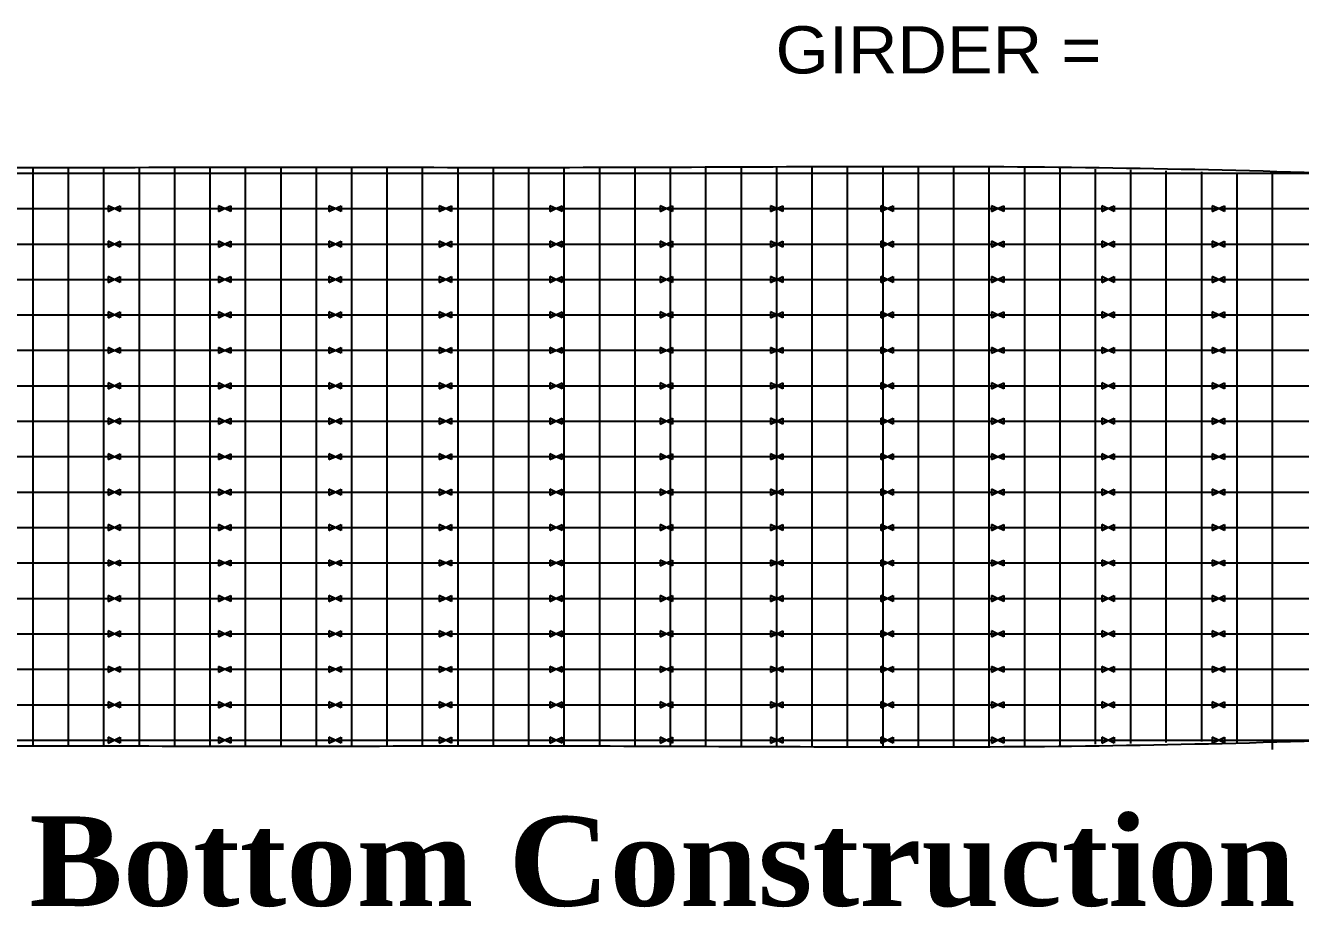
# Model space of a CAD drawing. Header units: millimetres. Extents: x -312175 to -205095, y 187857 to 277449.
# Drawn here: x -262059 to -240456, y 187857 to 202790 of the extents above; entities that cross this region are included whole.
import ezdxf

# ---------------------------------------------------------------- set-up
doc = ezdxf.new("R2010")
doc.units = ezdxf.units.MM
doc.header["$MEASUREMENT"] = 0
doc.layers.add('B.line', color=1, linetype='Continuous', lineweight=25)
doc.layers.add('WL-0 HB', color=1, linetype='Continuous')
doc.styles.add('MtXpl_Times_New_Roma_1', font='timesbd.ttf')
doc.styles.get("Standard").update_dxf_attribs({"font": 'arial.ttf', "height": 50})

msp = doc.modelspace()

# ---------------------------------------------------------------- linework, layer by layer
for p, q in [((-270714, 200291), (-239793, 200291)), ((-261935, 200387), (-261935, 190594)), ((-261335, 200388), (-261335, 190593)), ((-260735, 200390), (-260735, 190591)), ((-260135, 200391), (-260135, 190590)), ((-259535, 200391), (-259535, 190590)), ((-258935, 200391), (-258935, 190590)), ((-258335, 200391), (-258335, 190590)), ((-257735, 200391), (-257735, 190590)), ((-257135, 200390), (-257135, 190591)), ((-256535, 200390), (-256535, 190591)), ((-255935, 200389), (-255935, 190592)), ((-255335, 200389), (-255335, 190592)), ((-254735, 200389), (-254735, 190592)), ((-254135, 200389), (-254135, 190592)), ((-253535, 200389), (-253535, 190592)), ((-252935, 200391), (-252935, 190590)), ((-252335, 200392), (-252335, 190589)), ((-251735, 200395), (-251735, 190586)), ((-251135, 200397), (-251135, 190584)), ((-250535, 200400), (-250535, 190581)), ((-249935, 200402), (-249935, 190579)), ((-249335, 200404), (-249335, 190577)), ((-248735, 200405), (-248735, 190576)), ((-248135, 200405), (-248135, 190576)), ((-247535, 200404), (-247535, 190577)), ((-246935, 200401), (-246935, 190580)), ((-246335, 200397), (-246335, 190584)), ((-245735, 200391), (-245735, 190590)), ((-245135, 200383), (-245135, 190598)), ((-244535, 200373), (-244535, 190608)), ((-243935, 200360), (-243935, 190621)), ((-243335, 200347), (-243335, 190634)), ((-242735, 200331), (-242735, 190650)), ((-242135, 200314), (-242135, 190667)), ((-241535, 200296), (-241535, 190642)), ((-240935, 200277), (-240935, 190532)), ((-273718, 199691), (-231678, 199691)), ((-275090, 199091), (-229086, 199091)), ((-276151, 198491), (-226998, 198491)), ((-277112, 197891), (-225434, 197891)), ((-278062, 197291), (-224140, 197291)), ((-278062, 197291), (-224140, 197291)), ((-279053, 196691), (-222820, 196691)), ((-280081, 196091), (-221104, 196091)), ((-281128, 195491), (-218577, 195491)), ((-280081, 194891), (-221104, 194891)), ((-279053, 194291), (-222820, 194291)), ((-278062, 193691), (-224140, 193691)), ((-278062, 193691), (-224140, 193691)), ((-277112, 193091), (-225434, 193091)), ((-276151, 192491), (-226998, 192491)), ((-275090, 191891), (-229086, 191891)), ((-275090, 191891), (-229086, 191891)), ((-273718, 191291), (-231678, 191291)), ((-270714, 190691), (-239793, 190691))]:
    msp.add_line(p, q)
at = {"layer": 'B.line'}
for p, q in [((-260556, 199690), (-260660, 199740)), ((-260660, 199740), (-260660, 199690)), ((-260660, 199690), (-260660, 199640)), ((-260660, 199640), (-260556, 199690)), ((-260555, 199690), (-260452, 199740)), ((-260452, 199640), (-260555, 199690)), ((-260452, 199740), (-260452, 199690)), ((-260452, 199690), (-260452, 199640)), ((-258685, 199690), (-258789, 199740)), ((-258789, 199740), (-258789, 199690)), ((-258789, 199690), (-258789, 199640)), ((-258789, 199640), (-258685, 199690)), ((-258685, 199690), (-258581, 199740)), ((-258581, 199640), (-258685, 199690)), ((-258581, 199740), (-258581, 199690)), ((-258581, 199690), (-258581, 199640)), ((-256814, 199690), (-256918, 199740)), ((-256918, 199740), (-256918, 199690)), ((-256918, 199690), (-256918, 199640)), ((-256918, 199640), (-256814, 199690)), ((-256814, 199690), (-256710, 199740)), ((-256710, 199640), (-256814, 199690)), ((-256710, 199740), (-256710, 199690)), ((-256710, 199690), (-256710, 199640)), ((-254943, 199690), (-255047, 199740)), ((-255047, 199740), (-255047, 199690)), ((-255047, 199690), (-255047, 199640)), ((-255047, 199640), (-254943, 199690)), ((-254943, 199690), (-254839, 199740)), ((-254839, 199640), (-254943, 199690)), ((-254839, 199740), (-254839, 199690)), ((-254839, 199690), (-254839, 199640)), ((-253072, 199690), (-253176, 199740)), ((-253176, 199740), (-253176, 199690)), ((-253176, 199690), (-253176, 199640)), ((-253176, 199640), (-253072, 199690)), ((-253072, 199690), (-252968, 199740)), ((-252968, 199640), (-253072, 199690)), ((-252968, 199740), (-252968, 199690)), ((-252968, 199690), (-252968, 199640)), ((-251201, 199690), (-251305, 199740)), ((-251305, 199740), (-251305, 199690)), ((-251305, 199690), (-251305, 199640)), ((-251305, 199640), (-251201, 199690)), ((-251201, 199690), (-251097, 199740)), ((-251097, 199640), (-251201, 199690)), ((-251097, 199740), (-251097, 199690)), ((-251097, 199690), (-251097, 199640)), ((-249331, 199690), (-249434, 199740)), ((-249434, 199740), (-249434, 199690)), ((-249434, 199690), (-249434, 199640)), ((-249434, 199640), (-249331, 199690)), ((-249330, 199690), (-249226, 199740)), ((-249226, 199640), (-249330, 199690)), ((-249226, 199740), (-249226, 199690)), ((-249226, 199690), (-249226, 199640)), ((-247460, 199690), (-247564, 199740)), ((-247564, 199740), (-247564, 199690)), ((-247564, 199690), (-247564, 199640)), ((-247564, 199640), (-247460, 199690)), ((-247459, 199690), (-247355, 199740)), ((-247355, 199640), (-247459, 199690)), ((-247355, 199740), (-247355, 199690)), ((-247355, 199690), (-247355, 199640)), ((-245589, 199690), (-245693, 199740)), ((-245693, 199740), (-245693, 199690)), ((-245693, 199690), (-245693, 199640)), ((-245693, 199640), (-245589, 199690)), ((-245588, 199690), (-245484, 199740)), ((-245484, 199640), (-245588, 199690)), ((-245484, 199740), (-245484, 199690)), ((-245484, 199690), (-245484, 199640)), ((-243718, 199690), (-243822, 199740)), ((-243822, 199740), (-243822, 199690)), ((-243822, 199690), (-243822, 199640)), ((-243822, 199640), (-243718, 199690)), ((-243717, 199690), (-243613, 199740)), ((-243613, 199640), (-243717, 199690)), ((-243613, 199740), (-243613, 199690)), ((-243613, 199690), (-243613, 199640)), ((-241847, 199690), (-241951, 199740)), ((-241951, 199740), (-241951, 199690)), ((-241951, 199690), (-241951, 199640)), ((-241951, 199640), (-241847, 199690)), ((-241846, 199690), (-241742, 199740)), ((-241742, 199640), (-241846, 199690)), ((-241742, 199740), (-241742, 199690)), ((-241742, 199690), (-241742, 199640)), ((-260556, 199090), (-260660, 199140)), ((-260660, 199140), (-260660, 199090)), ((-260660, 199090), (-260660, 199040)), ((-260660, 199040), (-260556, 199090)), ((-260555, 199090), (-260452, 199140)), ((-260452, 199040), (-260555, 199090)), ((-260452, 199140), (-260452, 199090)), ((-260452, 199090), (-260452, 199040)), ((-258685, 199090), (-258789, 199140)), ((-258789, 199140), (-258789, 199090)), ((-258789, 199090), (-258789, 199040)), ((-258789, 199040), (-258685, 199090)), ((-258685, 199090), (-258581, 199140)), ((-258581, 199040), (-258685, 199090)), ((-258581, 199140), (-258581, 199090)), ((-258581, 199090), (-258581, 199040)), ((-256814, 199090), (-256918, 199140)), ((-256918, 199140), (-256918, 199090)), ((-256918, 199090), (-256918, 199040)), ((-256918, 199040), (-256814, 199090)), ((-256814, 199090), (-256710, 199140)), ((-256710, 199040), (-256814, 199090)), ((-256710, 199140), (-256710, 199090)), ((-256710, 199090), (-256710, 199040)), ((-254943, 199090), (-255047, 199140)), ((-255047, 199140), (-255047, 199090)), ((-255047, 199090), (-255047, 199040)), ((-255047, 199040), (-254943, 199090)), ((-254943, 199090), (-254839, 199140)), ((-254839, 199040), (-254943, 199090)), ((-254839, 199140), (-254839, 199090)), ((-254839, 199090), (-254839, 199040)), ((-253072, 199090), (-253176, 199140)), ((-253176, 199140), (-253176, 199090)), ((-253176, 199090), (-253176, 199040)), ((-253176, 199040), (-253072, 199090)), ((-253072, 199090), (-252968, 199140)), ((-252968, 199040), (-253072, 199090)), ((-252968, 199140), (-252968, 199090)), ((-252968, 199090), (-252968, 199040)), ((-251201, 199090), (-251305, 199140)), ((-251305, 199140), (-251305, 199090)), ((-251305, 199090), (-251305, 199040)), ((-251305, 199040), (-251201, 199090)), ((-251201, 199090), (-251097, 199140)), ((-251097, 199040), (-251201, 199090)), ((-251097, 199140), (-251097, 199090)), ((-251097, 199090), (-251097, 199040)), ((-249331, 199090), (-249434, 199140)), ((-249434, 199140), (-249434, 199090)), ((-249434, 199090), (-249434, 199040)), ((-249434, 199040), (-249331, 199090)), ((-249330, 199090), (-249226, 199140)), ((-249226, 199040), (-249330, 199090)), ((-249226, 199140), (-249226, 199090)), ((-249226, 199090), (-249226, 199040)), ((-247460, 199090), (-247564, 199140)), ((-247564, 199140), (-247564, 199090)), ((-247564, 199090), (-247564, 199040)), ((-247564, 199040), (-247460, 199090)), ((-247459, 199090), (-247355, 199140)), ((-247355, 199040), (-247459, 199090)), ((-247355, 199140), (-247355, 199090)), ((-247355, 199090), (-247355, 199040)), ((-245589, 199090), (-245693, 199140)), ((-245693, 199140), (-245693, 199090)), ((-245693, 199090), (-245693, 199040)), ((-245693, 199040), (-245589, 199090)), ((-245588, 199090), (-245484, 199140)), ((-245484, 199040), (-245588, 199090)), ((-245484, 199140), (-245484, 199090)), ((-245484, 199090), (-245484, 199040)), ((-243718, 199090), (-243822, 199140)), ((-243822, 199140), (-243822, 199090)), ((-243822, 199090), (-243822, 199040)), ((-243822, 199040), (-243718, 199090)), ((-243717, 199090), (-243613, 199140)), ((-243613, 199040), (-243717, 199090)), ((-243613, 199140), (-243613, 199090)), ((-243613, 199090), (-243613, 199040)), ((-241847, 199090), (-241951, 199140)), ((-241951, 199140), (-241951, 199090)), ((-241951, 199090), (-241951, 199040)), ((-241951, 199040), (-241847, 199090)), ((-241846, 199090), (-241742, 199140)), ((-241742, 199040), (-241846, 199090)), ((-241742, 199140), (-241742, 199090)), ((-241742, 199090), (-241742, 199040)), ((-260556, 198490), (-260660, 198540)), ((-260660, 198540), (-260660, 198490)), ((-260555, 198490), (-260452, 198540)), ((-260452, 198540), (-260452, 198490)), ((-258685, 198490), (-258789, 198540)), ((-258789, 198540), (-258789, 198490)), ((-258685, 198490), (-258581, 198540)), ((-258581, 198540), (-258581, 198490)), ((-256814, 198490), (-256918, 198540)), ((-256918, 198540), (-256918, 198490)), ((-256814, 198490), (-256710, 198540)), ((-256710, 198540), (-256710, 198490)), ((-254943, 198490), (-255047, 198540)), ((-255047, 198540), (-255047, 198490)), ((-254943, 198490), (-254839, 198540)), ((-254839, 198540), (-254839, 198490)), ((-253072, 198490), (-253176, 198540)), ((-253176, 198540), (-253176, 198490)), ((-253072, 198490), (-252968, 198540)), ((-252968, 198540), (-252968, 198490)), ((-251201, 198490), (-251305, 198540)), ((-251305, 198540), (-251305, 198490)), ((-251201, 198490), (-251097, 198540)), ((-251097, 198540), (-251097, 198490)), ((-249331, 198490), (-249434, 198540)), ((-249434, 198540), (-249434, 198490)), ((-249330, 198490), (-249226, 198540)), ((-249226, 198540), (-249226, 198490)), ((-247460, 198490), (-247564, 198540)), ((-247564, 198540), (-247564, 198490)), ((-247459, 198490), (-247355, 198540)), ((-247355, 198540), (-247355, 198490)), ((-245589, 198490), (-245693, 198540)), ((-245693, 198540), (-245693, 198490)), ((-245588, 198490), (-245484, 198540)), ((-245484, 198540), (-245484, 198490)), ((-243718, 198490), (-243822, 198540)), ((-243822, 198540), (-243822, 198490)), ((-243717, 198490), (-243613, 198540)), ((-243613, 198540), (-243613, 198490)), ((-241847, 198490), (-241951, 198540)), ((-241951, 198540), (-241951, 198490)), ((-241846, 198490), (-241742, 198540)), ((-241742, 198540), (-241742, 198490)), ((-260660, 198490), (-260660, 198440)), ((-260660, 198440), (-260556, 198490)), ((-260452, 198440), (-260555, 198490)), ((-260452, 198490), (-260452, 198440)), ((-258789, 198490), (-258789, 198440)), ((-258789, 198440), (-258685, 198490)), ((-258581, 198440), (-258685, 198490)), ((-258581, 198490), (-258581, 198440)), ((-256918, 198490), (-256918, 198440)), ((-256918, 198440), (-256814, 198490)), ((-256710, 198440), (-256814, 198490)), ((-256710, 198490), (-256710, 198440)), ((-255047, 198490), (-255047, 198440)), ((-255047, 198440), (-254943, 198490)), ((-254839, 198440), (-254943, 198490)), ((-254839, 198490), (-254839, 198440)), ((-253176, 198490), (-253176, 198440)), ((-253176, 198440), (-253072, 198490)), ((-252968, 198440), (-253072, 198490)), ((-252968, 198490), (-252968, 198440)), ((-251305, 198490), (-251305, 198440)), ((-251305, 198440), (-251201, 198490)), ((-251097, 198440), (-251201, 198490)), ((-251097, 198490), (-251097, 198440)), ((-249434, 198490), (-249434, 198440)), ((-249434, 198440), (-249331, 198490)), ((-249226, 198440), (-249330, 198490)), ((-249226, 198490), (-249226, 198440)), ((-247564, 198490), (-247564, 198440)), ((-247564, 198440), (-247460, 198490)), ((-247355, 198440), (-247459, 198490)), ((-247355, 198490), (-247355, 198440)), ((-245693, 198490), (-245693, 198440)), ((-245693, 198440), (-245589, 198490)), ((-245484, 198440), (-245588, 198490)), ((-245484, 198490), (-245484, 198440)), ((-243822, 198490), (-243822, 198440)), ((-243822, 198440), (-243718, 198490)), ((-243613, 198440), (-243717, 198490)), ((-243613, 198490), (-243613, 198440)), ((-241951, 198490), (-241951, 198440)), ((-241951, 198440), (-241847, 198490)), ((-241742, 198440), (-241846, 198490)), ((-241742, 198490), (-241742, 198440)), ((-260556, 197890), (-260660, 197940)), ((-260660, 197940), (-260660, 197890)), ((-260660, 197890), (-260660, 197840)), ((-260660, 197840), (-260556, 197890)), ((-260555, 197890), (-260452, 197940)), ((-260452, 197840), (-260555, 197890)), ((-260452, 197940), (-260452, 197890)), ((-260452, 197890), (-260452, 197840)), ((-258685, 197890), (-258789, 197940)), ((-258789, 197940), (-258789, 197890)), ((-258789, 197890), (-258789, 197840)), ((-258789, 197840), (-258685, 197890)), ((-258685, 197890), (-258581, 197940)), ((-258581, 197840), (-258685, 197890)), ((-258581, 197940), (-258581, 197890)), ((-258581, 197890), (-258581, 197840)), ((-256814, 197890), (-256918, 197940)), ((-256918, 197940), (-256918, 197890)), ((-256918, 197890), (-256918, 197840)), ((-256918, 197840), (-256814, 197890)), ((-256814, 197890), (-256710, 197940)), ((-256710, 197840), (-256814, 197890)), ((-256710, 197940), (-256710, 197890)), ((-256710, 197890), (-256710, 197840)), ((-254943, 197890), (-255047, 197940)), ((-255047, 197940), (-255047, 197890)), ((-255047, 197890), (-255047, 197840)), ((-255047, 197840), (-254943, 197890)), ((-254943, 197890), (-254839, 197940)), ((-254839, 197840), (-254943, 197890)), ((-254839, 197940), (-254839, 197890)), ((-254839, 197890), (-254839, 197840)), ((-253072, 197890), (-253176, 197940)), ((-253176, 197940), (-253176, 197890)), ((-253176, 197890), (-253176, 197840)), ((-253176, 197840), (-253072, 197890)), ((-253072, 197890), (-252968, 197940)), ((-252968, 197840), (-253072, 197890)), ((-252968, 197940), (-252968, 197890)), ((-252968, 197890), (-252968, 197840)), ((-251201, 197890), (-251305, 197940)), ((-251305, 197940), (-251305, 197890)), ((-251305, 197890), (-251305, 197840)), ((-251305, 197840), (-251201, 197890)), ((-251201, 197890), (-251097, 197940)), ((-251097, 197840), (-251201, 197890)), ((-251097, 197940), (-251097, 197890)), ((-251097, 197890), (-251097, 197840)), ((-249331, 197890), (-249434, 197940)), ((-249434, 197940), (-249434, 197890)), ((-249434, 197890), (-249434, 197840)), ((-249434, 197840), (-249331, 197890)), ((-249330, 197890), (-249226, 197940)), ((-249226, 197840), (-249330, 197890)), ((-249226, 197940), (-249226, 197890)), ((-249226, 197890), (-249226, 197840)), ((-247460, 197890), (-247564, 197940)), ((-247564, 197940), (-247564, 197890)), ((-247564, 197890), (-247564, 197840)), ((-247564, 197840), (-247460, 197890)), ((-247459, 197890), (-247355, 197940)), ((-247355, 197840), (-247459, 197890)), ((-247355, 197940), (-247355, 197890)), ((-247355, 197890), (-247355, 197840)), ((-245589, 197890), (-245693, 197940)), ((-245693, 197940), (-245693, 197890)), ((-245693, 197890), (-245693, 197840)), ((-245693, 197840), (-245589, 197890)), ((-245588, 197890), (-245484, 197940)), ((-245484, 197840), (-245588, 197890)), ((-245484, 197940), (-245484, 197890)), ((-245484, 197890), (-245484, 197840)), ((-243718, 197890), (-243822, 197940)), ((-243822, 197940), (-243822, 197890)), ((-243822, 197890), (-243822, 197840)), ((-243822, 197840), (-243718, 197890)), ((-243717, 197890), (-243613, 197940)), ((-243613, 197840), (-243717, 197890)), ((-243613, 197940), (-243613, 197890)), ((-243613, 197890), (-243613, 197840)), ((-241847, 197890), (-241951, 197940)), ((-241951, 197940), (-241951, 197890)), ((-241951, 197890), (-241951, 197840)), ((-241951, 197840), (-241847, 197890)), ((-241846, 197890), (-241742, 197940)), ((-241742, 197840), (-241846, 197890)), ((-241742, 197940), (-241742, 197890)), ((-241742, 197890), (-241742, 197840)), ((-260556, 197290), (-260660, 197340)), ((-260660, 197340), (-260660, 197290)), ((-260660, 197290), (-260660, 197240)), ((-260660, 197240), (-260556, 197290)), ((-260555, 197290), (-260452, 197340)), ((-260452, 197240), (-260555, 197290)), ((-260452, 197340), (-260452, 197290)), ((-260452, 197290), (-260452, 197240)), ((-258685, 197290), (-258789, 197340)), ((-258789, 197340), (-258789, 197290)), ((-258789, 197290), (-258789, 197240)), ((-258789, 197240), (-258685, 197290)), ((-258685, 197290), (-258581, 197340)), ((-258581, 197240), (-258685, 197290)), ((-258581, 197340), (-258581, 197290)), ((-258581, 197290), (-258581, 197240)), ((-256814, 197290), (-256918, 197340)), ((-256918, 197340), (-256918, 197290)), ((-256918, 197290), (-256918, 197240)), ((-256918, 197240), (-256814, 197290)), ((-256814, 197290), (-256710, 197340)), ((-256710, 197240), (-256814, 197290)), ((-256710, 197340), (-256710, 197290)), ((-256710, 197290), (-256710, 197240)), ((-254943, 197290), (-255047, 197340)), ((-255047, 197340), (-255047, 197290)), ((-255047, 197290), (-255047, 197240)), ((-255047, 197240), (-254943, 197290)), ((-254943, 197290), (-254839, 197340)), ((-254839, 197240), (-254943, 197290)), ((-254839, 197340), (-254839, 197290)), ((-254839, 197290), (-254839, 197240)), ((-253072, 197290), (-253176, 197340)), ((-253176, 197340), (-253176, 197290)), ((-253176, 197290), (-253176, 197240)), ((-253176, 197240), (-253072, 197290)), ((-253072, 197290), (-252968, 197340)), ((-252968, 197240), (-253072, 197290)), ((-252968, 197340), (-252968, 197290)), ((-252968, 197290), (-252968, 197240)), ((-251201, 197290), (-251305, 197340)), ((-251305, 197340), (-251305, 197290)), ((-251305, 197290), (-251305, 197240)), ((-251305, 197240), (-251201, 197290)), ((-251201, 197290), (-251097, 197340)), ((-251097, 197240), (-251201, 197290)), ((-251097, 197340), (-251097, 197290)), ((-251097, 197290), (-251097, 197240)), ((-249331, 197290), (-249434, 197340)), ((-249434, 197340), (-249434, 197290)), ((-249434, 197290), (-249434, 197240)), ((-249434, 197240), (-249331, 197290)), ((-249330, 197290), (-249226, 197340)), ((-249226, 197240), (-249330, 197290)), ((-249226, 197340), (-249226, 197290)), ((-249226, 197290), (-249226, 197240)), ((-247460, 197290), (-247564, 197340)), ((-247564, 197340), (-247564, 197290)), ((-247564, 197290), (-247564, 197240)), ((-247564, 197240), (-247460, 197290)), ((-247459, 197290), (-247355, 197340)), ((-247355, 197240), (-247459, 197290)), ((-247355, 197340), (-247355, 197290)), ((-247355, 197290), (-247355, 197240)), ((-245589, 197290), (-245693, 197340)), ((-245693, 197340), (-245693, 197290)), ((-245693, 197290), (-245693, 197240)), ((-245693, 197240), (-245589, 197290)), ((-245588, 197290), (-245484, 197340)), ((-245484, 197240), (-245588, 197290)), ((-245484, 197340), (-245484, 197290)), ((-245484, 197290), (-245484, 197240)), ((-243718, 197290), (-243822, 197340)), ((-243822, 197340), (-243822, 197290)), ((-243822, 197290), (-243822, 197240)), ((-243822, 197240), (-243718, 197290)), ((-243717, 197290), (-243613, 197340)), ((-243613, 197240), (-243717, 197290)), ((-243613, 197340), (-243613, 197290)), ((-243613, 197290), (-243613, 197240)), ((-241847, 197290), (-241951, 197340)), ((-241951, 197340), (-241951, 197290)), ((-241951, 197290), (-241951, 197240)), ((-241951, 197240), (-241847, 197290)), ((-241846, 197290), (-241742, 197340)), ((-241742, 197240), (-241846, 197290)), ((-241742, 197340), (-241742, 197290)), ((-241742, 197290), (-241742, 197240)), ((-260556, 196690), (-260660, 196740)), ((-260660, 196740), (-260660, 196690)), ((-260660, 196690), (-260660, 196640)), ((-260660, 196640), (-260556, 196690)), ((-260555, 196690), (-260452, 196740)), ((-260452, 196640), (-260555, 196690)), ((-260452, 196740), (-260452, 196690)), ((-260452, 196690), (-260452, 196640)), ((-258685, 196690), (-258789, 196740)), ((-258789, 196740), (-258789, 196690)), ((-258789, 196690), (-258789, 196640)), ((-258789, 196640), (-258685, 196690)), ((-258685, 196690), (-258581, 196740)), ((-258581, 196640), (-258685, 196690)), ((-258581, 196740), (-258581, 196690)), ((-258581, 196690), (-258581, 196640)), ((-256814, 196690), (-256918, 196740)), ((-256918, 196740), (-256918, 196690)), ((-256918, 196690), (-256918, 196640)), ((-256918, 196640), (-256814, 196690)), ((-256814, 196690), (-256710, 196740)), ((-256710, 196640), (-256814, 196690)), ((-256710, 196740), (-256710, 196690)), ((-256710, 196690), (-256710, 196640)), ((-254943, 196690), (-255047, 196740)), ((-255047, 196740), (-255047, 196690)), ((-255047, 196690), (-255047, 196640)), ((-255047, 196640), (-254943, 196690)), ((-254943, 196690), (-254839, 196740)), ((-254839, 196640), (-254943, 196690)), ((-254839, 196740), (-254839, 196690)), ((-254839, 196690), (-254839, 196640)), ((-253072, 196690), (-253176, 196740)), ((-253176, 196740), (-253176, 196690)), ((-253176, 196690), (-253176, 196640)), ((-253176, 196640), (-253072, 196690)), ((-253072, 196690), (-252968, 196740)), ((-252968, 196640), (-253072, 196690)), ((-252968, 196740), (-252968, 196690)), ((-252968, 196690), (-252968, 196640)), ((-251201, 196690), (-251305, 196740)), ((-251305, 196740), (-251305, 196690)), ((-251305, 196690), (-251305, 196640)), ((-251305, 196640), (-251201, 196690)), ((-251201, 196690), (-251097, 196740)), ((-251097, 196640), (-251201, 196690)), ((-251097, 196740), (-251097, 196690)), ((-251097, 196690), (-251097, 196640)), ((-249331, 196690), (-249434, 196740)), ((-249434, 196740), (-249434, 196690)), ((-249434, 196690), (-249434, 196640)), ((-249434, 196640), (-249331, 196690)), ((-249330, 196690), (-249226, 196740)), ((-249226, 196640), (-249330, 196690)), ((-249226, 196740), (-249226, 196690)), ((-249226, 196690), (-249226, 196640)), ((-247460, 196690), (-247564, 196740)), ((-247564, 196740), (-247564, 196690)), ((-247564, 196690), (-247564, 196640)), ((-247564, 196640), (-247460, 196690)), ((-247459, 196690), (-247355, 196740)), ((-247355, 196640), (-247459, 196690)), ((-247355, 196740), (-247355, 196690)), ((-247355, 196690), (-247355, 196640)), ((-245589, 196690), (-245693, 196740)), ((-245693, 196740), (-245693, 196690)), ((-245693, 196690), (-245693, 196640)), ((-245693, 196640), (-245589, 196690)), ((-245588, 196690), (-245484, 196740)), ((-245484, 196640), (-245588, 196690)), ((-245484, 196740), (-245484, 196690)), ((-245484, 196690), (-245484, 196640)), ((-243718, 196690), (-243822, 196740)), ((-243822, 196740), (-243822, 196690)), ((-243822, 196690), (-243822, 196640)), ((-243822, 196640), (-243718, 196690)), ((-243717, 196690), (-243613, 196740)), ((-243613, 196640), (-243717, 196690)), ((-243613, 196740), (-243613, 196690)), ((-243613, 196690), (-243613, 196640)), ((-241847, 196690), (-241951, 196740)), ((-241951, 196740), (-241951, 196690)), ((-241951, 196690), (-241951, 196640)), ((-241951, 196640), (-241847, 196690)), ((-241846, 196690), (-241742, 196740)), ((-241742, 196640), (-241846, 196690)), ((-241742, 196740), (-241742, 196690)), ((-241742, 196690), (-241742, 196640)), ((-260556, 196090), (-260660, 196140)), ((-260660, 196140), (-260660, 196090)), ((-260660, 196090), (-260660, 196040)), ((-260660, 196040), (-260556, 196090)), ((-260555, 196090), (-260452, 196140)), ((-260452, 196040), (-260555, 196090)), ((-260452, 196140), (-260452, 196090)), ((-260452, 196090), (-260452, 196040)), ((-258685, 196090), (-258789, 196140)), ((-258789, 196140), (-258789, 196090)), ((-258789, 196090), (-258789, 196040)), ((-258789, 196040), (-258685, 196090)), ((-258685, 196090), (-258581, 196140)), ((-258581, 196040), (-258685, 196090)), ((-258581, 196140), (-258581, 196090)), ((-258581, 196090), (-258581, 196040)), ((-256814, 196090), (-256918, 196140)), ((-256918, 196140), (-256918, 196090)), ((-256918, 196090), (-256918, 196040)), ((-256918, 196040), (-256814, 196090)), ((-256814, 196090), (-256710, 196140)), ((-256710, 196040), (-256814, 196090)), ((-256710, 196140), (-256710, 196090)), ((-256710, 196090), (-256710, 196040)), ((-254943, 196090), (-255047, 196140)), ((-255047, 196140), (-255047, 196090)), ((-255047, 196090), (-255047, 196040)), ((-255047, 196040), (-254943, 196090)), ((-254943, 196090), (-254839, 196140)), ((-254839, 196040), (-254943, 196090)), ((-254839, 196140), (-254839, 196090)), ((-254839, 196090), (-254839, 196040)), ((-253072, 196090), (-253176, 196140)), ((-253176, 196140), (-253176, 196090)), ((-253176, 196090), (-253176, 196040)), ((-253176, 196040), (-253072, 196090)), ((-253072, 196090), (-252968, 196140)), ((-252968, 196040), (-253072, 196090)), ((-252968, 196140), (-252968, 196090)), ((-252968, 196090), (-252968, 196040)), ((-251201, 196090), (-251305, 196140)), ((-251305, 196140), (-251305, 196090)), ((-251305, 196090), (-251305, 196040)), ((-251305, 196040), (-251201, 196090)), ((-251201, 196090), (-251097, 196140)), ((-251097, 196040), (-251201, 196090)), ((-251097, 196140), (-251097, 196090)), ((-251097, 196090), (-251097, 196040)), ((-249331, 196090), (-249434, 196140)), ((-249434, 196140), (-249434, 196090)), ((-249434, 196090), (-249434, 196040)), ((-249434, 196040), (-249331, 196090)), ((-249330, 196090), (-249226, 196140)), ((-249226, 196040), (-249330, 196090)), ((-249226, 196140), (-249226, 196090)), ((-249226, 196090), (-249226, 196040)), ((-247460, 196090), (-247564, 196140)), ((-247564, 196140), (-247564, 196090)), ((-247564, 196090), (-247564, 196040)), ((-247564, 196040), (-247460, 196090)), ((-247459, 196090), (-247355, 196140)), ((-247355, 196040), (-247459, 196090)), ((-247355, 196140), (-247355, 196090)), ((-247355, 196090), (-247355, 196040)), ((-245589, 196090), (-245693, 196140)), ((-245693, 196140), (-245693, 196090)), ((-245693, 196090), (-245693, 196040)), ((-245693, 196040), (-245589, 196090)), ((-245588, 196090), (-245484, 196140)), ((-245484, 196040), (-245588, 196090)), ((-245484, 196140), (-245484, 196090)), ((-245484, 196090), (-245484, 196040)), ((-243718, 196090), (-243822, 196140)), ((-243822, 196140), (-243822, 196090)), ((-243822, 196090), (-243822, 196040)), ((-243822, 196040), (-243718, 196090)), ((-243717, 196090), (-243613, 196140)), ((-243613, 196040), (-243717, 196090)), ((-243613, 196140), (-243613, 196090)), ((-243613, 196090), (-243613, 196040)), ((-241847, 196090), (-241951, 196140)), ((-241951, 196140), (-241951, 196090)), ((-241951, 196090), (-241951, 196040)), ((-241951, 196040), (-241847, 196090)), ((-241846, 196090), (-241742, 196140)), ((-241742, 196040), (-241846, 196090)), ((-241742, 196140), (-241742, 196090)), ((-241742, 196090), (-241742, 196040)), ((-260556, 195490), (-260660, 195540)), ((-260660, 195540), (-260660, 195490)), ((-260555, 195490), (-260452, 195540)), ((-260452, 195540), (-260452, 195490)), ((-258685, 195490), (-258789, 195540)), ((-258789, 195540), (-258789, 195490)), ((-258685, 195490), (-258581, 195540)), ((-258581, 195540), (-258581, 195490)), ((-256814, 195490), (-256918, 195540)), ((-256918, 195540), (-256918, 195490)), ((-256814, 195490), (-256710, 195540)), ((-256710, 195540), (-256710, 195490)), ((-254943, 195490), (-255047, 195540)), ((-255047, 195540), (-255047, 195490)), ((-254943, 195490), (-254839, 195540)), ((-254839, 195540), (-254839, 195490)), ((-253072, 195490), (-253176, 195540)), ((-253176, 195540), (-253176, 195490)), ((-253072, 195490), (-252968, 195540)), ((-252968, 195540), (-252968, 195490)), ((-251201, 195490), (-251305, 195540)), ((-251305, 195540), (-251305, 195490)), ((-251201, 195490), (-251097, 195540)), ((-251097, 195540), (-251097, 195490)), ((-249331, 195490), (-249434, 195540)), ((-249434, 195540), (-249434, 195490)), ((-249330, 195490), (-249226, 195540)), ((-249226, 195540), (-249226, 195490)), ((-247460, 195490), (-247564, 195540)), ((-247564, 195540), (-247564, 195490)), ((-247459, 195490), (-247355, 195540)), ((-247355, 195540), (-247355, 195490)), ((-245589, 195490), (-245693, 195540)), ((-245693, 195540), (-245693, 195490)), ((-245588, 195490), (-245484, 195540)), ((-245484, 195540), (-245484, 195490)), ((-243718, 195490), (-243822, 195540)), ((-243822, 195540), (-243822, 195490)), ((-243717, 195490), (-243613, 195540)), ((-243613, 195540), (-243613, 195490)), ((-241847, 195490), (-241951, 195540)), ((-241951, 195540), (-241951, 195490)), ((-241846, 195490), (-241742, 195540)), ((-241742, 195540), (-241742, 195490)), ((-260660, 195490), (-260660, 195440)), ((-260660, 195440), (-260556, 195490)), ((-260452, 195440), (-260555, 195490)), ((-260452, 195490), (-260452, 195440)), ((-258789, 195490), (-258789, 195440)), ((-258789, 195440), (-258685, 195490)), ((-258581, 195440), (-258685, 195490)), ((-258581, 195490), (-258581, 195440)), ((-256918, 195490), (-256918, 195440)), ((-256918, 195440), (-256814, 195490)), ((-256710, 195440), (-256814, 195490)), ((-256710, 195490), (-256710, 195440)), ((-255047, 195490), (-255047, 195440)), ((-255047, 195440), (-254943, 195490)), ((-254839, 195440), (-254943, 195490)), ((-254839, 195490), (-254839, 195440)), ((-253176, 195490), (-253176, 195440)), ((-253176, 195440), (-253072, 195490)), ((-252968, 195440), (-253072, 195490)), ((-252968, 195490), (-252968, 195440)), ((-251305, 195490), (-251305, 195440)), ((-251305, 195440), (-251201, 195490)), ((-251097, 195440), (-251201, 195490)), ((-251097, 195490), (-251097, 195440)), ((-249434, 195490), (-249434, 195440)), ((-249434, 195440), (-249331, 195490)), ((-249226, 195440), (-249330, 195490)), ((-249226, 195490), (-249226, 195440)), ((-247564, 195490), (-247564, 195440)), ((-247564, 195440), (-247460, 195490)), ((-247355, 195440), (-247459, 195490)), ((-247355, 195490), (-247355, 195440)), ((-245693, 195490), (-245693, 195440)), ((-245693, 195440), (-245589, 195490)), ((-245484, 195440), (-245588, 195490)), ((-245484, 195490), (-245484, 195440)), ((-243822, 195490), (-243822, 195440)), ((-243822, 195440), (-243718, 195490)), ((-243613, 195440), (-243717, 195490)), ((-243613, 195490), (-243613, 195440)), ((-241951, 195490), (-241951, 195440)), ((-241951, 195440), (-241847, 195490)), ((-241742, 195440), (-241846, 195490)), ((-241742, 195490), (-241742, 195440)), ((-260556, 194890), (-260660, 194940)), ((-260660, 194940), (-260660, 194890)), ((-260660, 194890), (-260660, 194840)), ((-260660, 194840), (-260556, 194890)), ((-260555, 194890), (-260452, 194940)), ((-260452, 194840), (-260555, 194890)), ((-260452, 194940), (-260452, 194890)), ((-260452, 194890), (-260452, 194840)), ((-258685, 194890), (-258789, 194940)), ((-258789, 194940), (-258789, 194890)), ((-258789, 194890), (-258789, 194840)), ((-258789, 194840), (-258685, 194890)), ((-258685, 194890), (-258581, 194940)), ((-258581, 194840), (-258685, 194890)), ((-258581, 194940), (-258581, 194890)), ((-258581, 194890), (-258581, 194840)), ((-256814, 194890), (-256918, 194940)), ((-256918, 194940), (-256918, 194890)), ((-256918, 194890), (-256918, 194840)), ((-256918, 194840), (-256814, 194890)), ((-256814, 194890), (-256710, 194940)), ((-256710, 194840), (-256814, 194890)), ((-256710, 194940), (-256710, 194890)), ((-256710, 194890), (-256710, 194840)), ((-254943, 194890), (-255047, 194940)), ((-255047, 194940), (-255047, 194890)), ((-255047, 194890), (-255047, 194840)), ((-255047, 194840), (-254943, 194890)), ((-254943, 194890), (-254839, 194940)), ((-254839, 194840), (-254943, 194890)), ((-254839, 194940), (-254839, 194890)), ((-254839, 194890), (-254839, 194840)), ((-253072, 194890), (-253176, 194940)), ((-253176, 194940), (-253176, 194890)), ((-253176, 194890), (-253176, 194840)), ((-253176, 194840), (-253072, 194890)), ((-253072, 194890), (-252968, 194940)), ((-252968, 194840), (-253072, 194890)), ((-252968, 194940), (-252968, 194890)), ((-252968, 194890), (-252968, 194840)), ((-251201, 194890), (-251305, 194940)), ((-251305, 194940), (-251305, 194890)), ((-251305, 194890), (-251305, 194840)), ((-251305, 194840), (-251201, 194890)), ((-251201, 194890), (-251097, 194940)), ((-251097, 194840), (-251201, 194890)), ((-251097, 194940), (-251097, 194890)), ((-251097, 194890), (-251097, 194840)), ((-249331, 194890), (-249434, 194940)), ((-249434, 194940), (-249434, 194890)), ((-249434, 194890), (-249434, 194840)), ((-249434, 194840), (-249331, 194890)), ((-249330, 194890), (-249226, 194940)), ((-249226, 194840), (-249330, 194890)), ((-249226, 194940), (-249226, 194890)), ((-249226, 194890), (-249226, 194840)), ((-247460, 194890), (-247564, 194940)), ((-247564, 194940), (-247564, 194890)), ((-247564, 194890), (-247564, 194840)), ((-247564, 194840), (-247460, 194890)), ((-247459, 194890), (-247355, 194940)), ((-247355, 194840), (-247459, 194890)), ((-247355, 194940), (-247355, 194890)), ((-247355, 194890), (-247355, 194840)), ((-245589, 194890), (-245693, 194940)), ((-245693, 194940), (-245693, 194890)), ((-245693, 194890), (-245693, 194840)), ((-245693, 194840), (-245589, 194890)), ((-245588, 194890), (-245484, 194940)), ((-245484, 194840), (-245588, 194890)), ((-245484, 194940), (-245484, 194890)), ((-245484, 194890), (-245484, 194840)), ((-243718, 194890), (-243822, 194940)), ((-243822, 194940), (-243822, 194890)), ((-243822, 194890), (-243822, 194840)), ((-243822, 194840), (-243718, 194890)), ((-243717, 194890), (-243613, 194940)), ((-243613, 194840), (-243717, 194890)), ((-243613, 194940), (-243613, 194890)), ((-243613, 194890), (-243613, 194840)), ((-241847, 194890), (-241951, 194940)), ((-241951, 194940), (-241951, 194890)), ((-241951, 194890), (-241951, 194840)), ((-241951, 194840), (-241847, 194890)), ((-241846, 194890), (-241742, 194940)), ((-241742, 194840), (-241846, 194890)), ((-241742, 194940), (-241742, 194890)), ((-241742, 194890), (-241742, 194840)), ((-260556, 194290), (-260660, 194340)), ((-260660, 194340), (-260660, 194290)), ((-260660, 194290), (-260660, 194240)), ((-260660, 194240), (-260556, 194290)), ((-260555, 194290), (-260452, 194340)), ((-260452, 194240), (-260555, 194290)), ((-260452, 194340), (-260452, 194290)), ((-260452, 194290), (-260452, 194240)), ((-258685, 194290), (-258789, 194340)), ((-258789, 194340), (-258789, 194290)), ((-258789, 194290), (-258789, 194240)), ((-258789, 194240), (-258685, 194290)), ((-258685, 194290), (-258581, 194340)), ((-258581, 194240), (-258685, 194290)), ((-258581, 194340), (-258581, 194290)), ((-258581, 194290), (-258581, 194240)), ((-256814, 194290), (-256918, 194340)), ((-256918, 194340), (-256918, 194290)), ((-256918, 194290), (-256918, 194240)), ((-256918, 194240), (-256814, 194290)), ((-256814, 194290), (-256710, 194340)), ((-256710, 194240), (-256814, 194290)), ((-256710, 194340), (-256710, 194290)), ((-256710, 194290), (-256710, 194240)), ((-254943, 194290), (-255047, 194340)), ((-255047, 194340), (-255047, 194290)), ((-255047, 194290), (-255047, 194240)), ((-255047, 194240), (-254943, 194290)), ((-254943, 194290), (-254839, 194340)), ((-254839, 194240), (-254943, 194290)), ((-254839, 194340), (-254839, 194290)), ((-254839, 194290), (-254839, 194240)), ((-253072, 194290), (-253176, 194340)), ((-253176, 194340), (-253176, 194290)), ((-253176, 194290), (-253176, 194240)), ((-253176, 194240), (-253072, 194290)), ((-253072, 194290), (-252968, 194340)), ((-252968, 194240), (-253072, 194290)), ((-252968, 194340), (-252968, 194290)), ((-252968, 194290), (-252968, 194240)), ((-251201, 194290), (-251305, 194340)), ((-251305, 194340), (-251305, 194290)), ((-251305, 194290), (-251305, 194240)), ((-251305, 194240), (-251201, 194290)), ((-251201, 194290), (-251097, 194340)), ((-251097, 194240), (-251201, 194290)), ((-251097, 194340), (-251097, 194290)), ((-251097, 194290), (-251097, 194240)), ((-249331, 194290), (-249434, 194340)), ((-249434, 194340), (-249434, 194290)), ((-249434, 194290), (-249434, 194240)), ((-249434, 194240), (-249331, 194290)), ((-249330, 194290), (-249226, 194340)), ((-249226, 194240), (-249330, 194290)), ((-249226, 194340), (-249226, 194290)), ((-249226, 194290), (-249226, 194240)), ((-247460, 194290), (-247564, 194340)), ((-247564, 194340), (-247564, 194290)), ((-247564, 194290), (-247564, 194240)), ((-247564, 194240), (-247460, 194290)), ((-247459, 194290), (-247355, 194340)), ((-247355, 194240), (-247459, 194290)), ((-247355, 194340), (-247355, 194290)), ((-247355, 194290), (-247355, 194240)), ((-245589, 194290), (-245693, 194340)), ((-245693, 194340), (-245693, 194290)), ((-245693, 194290), (-245693, 194240)), ((-245693, 194240), (-245589, 194290)), ((-245588, 194290), (-245484, 194340)), ((-245484, 194240), (-245588, 194290)), ((-245484, 194340), (-245484, 194290)), ((-245484, 194290), (-245484, 194240)), ((-243718, 194290), (-243822, 194340)), ((-243822, 194340), (-243822, 194290)), ((-243822, 194290), (-243822, 194240)), ((-243822, 194240), (-243718, 194290)), ((-243717, 194290), (-243613, 194340)), ((-243613, 194240), (-243717, 194290)), ((-243613, 194340), (-243613, 194290)), ((-243613, 194290), (-243613, 194240)), ((-241847, 194290), (-241951, 194340)), ((-241951, 194340), (-241951, 194290)), ((-241951, 194290), (-241951, 194240)), ((-241951, 194240), (-241847, 194290)), ((-241846, 194290), (-241742, 194340)), ((-241742, 194240), (-241846, 194290)), ((-241742, 194340), (-241742, 194290)), ((-241742, 194290), (-241742, 194240)), ((-260556, 193690), (-260660, 193740)), ((-260660, 193740), (-260660, 193690)), ((-260660, 193690), (-260660, 193640)), ((-260660, 193640), (-260556, 193690)), ((-260555, 193690), (-260452, 193740)), ((-260452, 193640), (-260555, 193690)), ((-260452, 193740), (-260452, 193690)), ((-260452, 193690), (-260452, 193640)), ((-258685, 193690), (-258789, 193740)), ((-258789, 193740), (-258789, 193690)), ((-258789, 193690), (-258789, 193640)), ((-258789, 193640), (-258685, 193690)), ((-258685, 193690), (-258581, 193740)), ((-258581, 193640), (-258685, 193690)), ((-258581, 193740), (-258581, 193690)), ((-258581, 193690), (-258581, 193640)), ((-256814, 193690), (-256918, 193740)), ((-256918, 193740), (-256918, 193690)), ((-256918, 193690), (-256918, 193640)), ((-256918, 193640), (-256814, 193690)), ((-256814, 193690), (-256710, 193740)), ((-256710, 193640), (-256814, 193690)), ((-256710, 193740), (-256710, 193690)), ((-256710, 193690), (-256710, 193640)), ((-254943, 193690), (-255047, 193740)), ((-255047, 193740), (-255047, 193690)), ((-255047, 193690), (-255047, 193640)), ((-255047, 193640), (-254943, 193690)), ((-254943, 193690), (-254839, 193740)), ((-254839, 193640), (-254943, 193690)), ((-254839, 193740), (-254839, 193690)), ((-254839, 193690), (-254839, 193640)), ((-253072, 193690), (-253176, 193740)), ((-253176, 193740), (-253176, 193690)), ((-253176, 193690), (-253176, 193640)), ((-253176, 193640), (-253072, 193690)), ((-253072, 193690), (-252968, 193740)), ((-252968, 193640), (-253072, 193690)), ((-252968, 193740), (-252968, 193690)), ((-252968, 193690), (-252968, 193640)), ((-251201, 193690), (-251305, 193740)), ((-251305, 193740), (-251305, 193690)), ((-251305, 193690), (-251305, 193640)), ((-251305, 193640), (-251201, 193690)), ((-251201, 193690), (-251097, 193740)), ((-251097, 193640), (-251201, 193690)), ((-251097, 193740), (-251097, 193690)), ((-251097, 193690), (-251097, 193640)), ((-249331, 193690), (-249434, 193740)), ((-249434, 193740), (-249434, 193690)), ((-249434, 193690), (-249434, 193640)), ((-249434, 193640), (-249331, 193690)), ((-249330, 193690), (-249226, 193740)), ((-249226, 193640), (-249330, 193690)), ((-249226, 193740), (-249226, 193690)), ((-249226, 193690), (-249226, 193640)), ((-247460, 193690), (-247564, 193740)), ((-247564, 193740), (-247564, 193690)), ((-247564, 193690), (-247564, 193640)), ((-247564, 193640), (-247460, 193690)), ((-247459, 193690), (-247355, 193740)), ((-247355, 193640), (-247459, 193690)), ((-247355, 193740), (-247355, 193690)), ((-247355, 193690), (-247355, 193640)), ((-245589, 193690), (-245693, 193740)), ((-245693, 193740), (-245693, 193690)), ((-245693, 193690), (-245693, 193640)), ((-245693, 193640), (-245589, 193690)), ((-245588, 193690), (-245484, 193740)), ((-245484, 193640), (-245588, 193690)), ((-245484, 193740), (-245484, 193690)), ((-245484, 193690), (-245484, 193640)), ((-243718, 193690), (-243822, 193740)), ((-243822, 193740), (-243822, 193690)), ((-243822, 193690), (-243822, 193640)), ((-243822, 193640), (-243718, 193690)), ((-243717, 193690), (-243613, 193740)), ((-243613, 193640), (-243717, 193690)), ((-243613, 193740), (-243613, 193690)), ((-243613, 193690), (-243613, 193640)), ((-241847, 193690), (-241951, 193740)), ((-241951, 193740), (-241951, 193690)), ((-241951, 193690), (-241951, 193640)), ((-241951, 193640), (-241847, 193690)), ((-241846, 193690), (-241742, 193740)), ((-241742, 193640), (-241846, 193690)), ((-241742, 193740), (-241742, 193690)), ((-241742, 193690), (-241742, 193640)), ((-260556, 193090), (-260660, 193140)), ((-260660, 193140), (-260660, 193090)), ((-260555, 193090), (-260452, 193140)), ((-260452, 193140), (-260452, 193090)), ((-258685, 193090), (-258789, 193140)), ((-258789, 193140), (-258789, 193090)), ((-258685, 193090), (-258581, 193140)), ((-258581, 193140), (-258581, 193090)), ((-256814, 193090), (-256918, 193140)), ((-256918, 193140), (-256918, 193090)), ((-256814, 193090), (-256710, 193140)), ((-256710, 193140), (-256710, 193090)), ((-254943, 193090), (-255047, 193140)), ((-255047, 193140), (-255047, 193090)), ((-254943, 193090), (-254839, 193140)), ((-254839, 193140), (-254839, 193090)), ((-253072, 193090), (-253176, 193140)), ((-253176, 193140), (-253176, 193090)), ((-253072, 193090), (-252968, 193140)), ((-252968, 193140), (-252968, 193090)), ((-251201, 193090), (-251305, 193140)), ((-251305, 193140), (-251305, 193090)), ((-251201, 193090), (-251097, 193140)), ((-251097, 193140), (-251097, 193090)), ((-249331, 193090), (-249434, 193140)), ((-249434, 193140), (-249434, 193090)), ((-249330, 193090), (-249226, 193140)), ((-249226, 193140), (-249226, 193090)), ((-247460, 193090), (-247564, 193140)), ((-247564, 193140), (-247564, 193090)), ((-247459, 193090), (-247355, 193140)), ((-247355, 193140), (-247355, 193090)), ((-245589, 193090), (-245693, 193140)), ((-245693, 193140), (-245693, 193090)), ((-245588, 193090), (-245484, 193140)), ((-245484, 193140), (-245484, 193090)), ((-243718, 193090), (-243822, 193140)), ((-243822, 193140), (-243822, 193090)), ((-243717, 193090), (-243613, 193140)), ((-243613, 193140), (-243613, 193090)), ((-241847, 193090), (-241951, 193140)), ((-241951, 193140), (-241951, 193090)), ((-241846, 193090), (-241742, 193140)), ((-241742, 193140), (-241742, 193090)), ((-260660, 193090), (-260660, 193040)), ((-260660, 193040), (-260556, 193090)), ((-260452, 193040), (-260555, 193090)), ((-260452, 193090), (-260452, 193040)), ((-258789, 193090), (-258789, 193040)), ((-258789, 193040), (-258685, 193090)), ((-258581, 193040), (-258685, 193090)), ((-258581, 193090), (-258581, 193040)), ((-256918, 193090), (-256918, 193040)), ((-256918, 193040), (-256814, 193090)), ((-256710, 193040), (-256814, 193090)), ((-256710, 193090), (-256710, 193040)), ((-255047, 193090), (-255047, 193040)), ((-255047, 193040), (-254943, 193090)), ((-254839, 193040), (-254943, 193090)), ((-254839, 193090), (-254839, 193040)), ((-253176, 193090), (-253176, 193040)), ((-253176, 193040), (-253072, 193090)), ((-252968, 193040), (-253072, 193090)), ((-252968, 193090), (-252968, 193040)), ((-251305, 193090), (-251305, 193040)), ((-251305, 193040), (-251201, 193090)), ((-251097, 193040), (-251201, 193090)), ((-251097, 193090), (-251097, 193040)), ((-249434, 193090), (-249434, 193040)), ((-249434, 193040), (-249331, 193090)), ((-249226, 193040), (-249330, 193090)), ((-249226, 193090), (-249226, 193040)), ((-247564, 193090), (-247564, 193040)), ((-247564, 193040), (-247460, 193090)), ((-247355, 193040), (-247459, 193090)), ((-247355, 193090), (-247355, 193040)), ((-245693, 193090), (-245693, 193040)), ((-245693, 193040), (-245589, 193090)), ((-245484, 193040), (-245588, 193090)), ((-245484, 193090), (-245484, 193040)), ((-243822, 193090), (-243822, 193040)), ((-243822, 193040), (-243718, 193090)), ((-243613, 193040), (-243717, 193090)), ((-243613, 193090), (-243613, 193040)), ((-241951, 193090), (-241951, 193040)), ((-241951, 193040), (-241847, 193090)), ((-241742, 193040), (-241846, 193090)), ((-241742, 193090), (-241742, 193040)), ((-260556, 192490), (-260660, 192540)), ((-260660, 192540), (-260660, 192490)), ((-260660, 192490), (-260660, 192440)), ((-260660, 192440), (-260556, 192490)), ((-260555, 192490), (-260452, 192540)), ((-260452, 192440), (-260555, 192490)), ((-260452, 192540), (-260452, 192490)), ((-260452, 192490), (-260452, 192440)), ((-258685, 192490), (-258789, 192540)), ((-258789, 192540), (-258789, 192490)), ((-258789, 192490), (-258789, 192440)), ((-258789, 192440), (-258685, 192490)), ((-258685, 192490), (-258581, 192540)), ((-258581, 192440), (-258685, 192490)), ((-258581, 192540), (-258581, 192490)), ((-258581, 192490), (-258581, 192440)), ((-256814, 192490), (-256918, 192540)), ((-256918, 192540), (-256918, 192490)), ((-256918, 192490), (-256918, 192440)), ((-256918, 192440), (-256814, 192490)), ((-256814, 192490), (-256710, 192540)), ((-256710, 192440), (-256814, 192490)), ((-256710, 192540), (-256710, 192490)), ((-256710, 192490), (-256710, 192440)), ((-254943, 192490), (-255047, 192540)), ((-255047, 192540), (-255047, 192490)), ((-255047, 192490), (-255047, 192440)), ((-255047, 192440), (-254943, 192490)), ((-254943, 192490), (-254839, 192540)), ((-254839, 192440), (-254943, 192490)), ((-254839, 192540), (-254839, 192490)), ((-254839, 192490), (-254839, 192440)), ((-253072, 192490), (-253176, 192540)), ((-253176, 192540), (-253176, 192490)), ((-253176, 192490), (-253176, 192440)), ((-253176, 192440), (-253072, 192490)), ((-253072, 192490), (-252968, 192540)), ((-252968, 192440), (-253072, 192490)), ((-252968, 192540), (-252968, 192490)), ((-252968, 192490), (-252968, 192440)), ((-251201, 192490), (-251305, 192540)), ((-251305, 192540), (-251305, 192490)), ((-251305, 192490), (-251305, 192440)), ((-251305, 192440), (-251201, 192490)), ((-251201, 192490), (-251097, 192540)), ((-251097, 192440), (-251201, 192490)), ((-251097, 192540), (-251097, 192490)), ((-251097, 192490), (-251097, 192440)), ((-249331, 192490), (-249434, 192540)), ((-249434, 192540), (-249434, 192490)), ((-249434, 192490), (-249434, 192440)), ((-249434, 192440), (-249331, 192490)), ((-249330, 192490), (-249226, 192540)), ((-249226, 192440), (-249330, 192490)), ((-249226, 192540), (-249226, 192490)), ((-249226, 192490), (-249226, 192440)), ((-247460, 192490), (-247564, 192540)), ((-247564, 192540), (-247564, 192490)), ((-247564, 192490), (-247564, 192440)), ((-247564, 192440), (-247460, 192490)), ((-247459, 192490), (-247355, 192540)), ((-247355, 192440), (-247459, 192490)), ((-247355, 192540), (-247355, 192490)), ((-247355, 192490), (-247355, 192440)), ((-245589, 192490), (-245693, 192540)), ((-245693, 192540), (-245693, 192490)), ((-245693, 192490), (-245693, 192440)), ((-245693, 192440), (-245589, 192490)), ((-245588, 192490), (-245484, 192540)), ((-245484, 192440), (-245588, 192490)), ((-245484, 192540), (-245484, 192490)), ((-245484, 192490), (-245484, 192440)), ((-243718, 192490), (-243822, 192540)), ((-243822, 192540), (-243822, 192490)), ((-243822, 192490), (-243822, 192440)), ((-243822, 192440), (-243718, 192490)), ((-243717, 192490), (-243613, 192540)), ((-243613, 192440), (-243717, 192490)), ((-243613, 192540), (-243613, 192490)), ((-243613, 192490), (-243613, 192440)), ((-241847, 192490), (-241951, 192540)), ((-241951, 192540), (-241951, 192490)), ((-241951, 192490), (-241951, 192440)), ((-241951, 192440), (-241847, 192490)), ((-241846, 192490), (-241742, 192540)), ((-241742, 192440), (-241846, 192490)), ((-241742, 192540), (-241742, 192490)), ((-241742, 192490), (-241742, 192440)), ((-260556, 191890), (-260660, 191940)), ((-260660, 191940), (-260660, 191890)), ((-260660, 191890), (-260660, 191840)), ((-260660, 191840), (-260556, 191890)), ((-260555, 191890), (-260452, 191940)), ((-260452, 191840), (-260555, 191890)), ((-260452, 191940), (-260452, 191890)), ((-260452, 191890), (-260452, 191840)), ((-258685, 191890), (-258789, 191940)), ((-258789, 191940), (-258789, 191890)), ((-258789, 191890), (-258789, 191840)), ((-258789, 191840), (-258685, 191890)), ((-258685, 191890), (-258581, 191940)), ((-258581, 191840), (-258685, 191890)), ((-258581, 191940), (-258581, 191890)), ((-258581, 191890), (-258581, 191840)), ((-256814, 191890), (-256918, 191940)), ((-256918, 191940), (-256918, 191890)), ((-256918, 191890), (-256918, 191840)), ((-256918, 191840), (-256814, 191890)), ((-256814, 191890), (-256710, 191940)), ((-256710, 191840), (-256814, 191890)), ((-256710, 191940), (-256710, 191890)), ((-256710, 191890), (-256710, 191840)), ((-254943, 191890), (-255047, 191940)), ((-255047, 191940), (-255047, 191890)), ((-255047, 191890), (-255047, 191840)), ((-255047, 191840), (-254943, 191890)), ((-254943, 191890), (-254839, 191940)), ((-254839, 191840), (-254943, 191890)), ((-254839, 191940), (-254839, 191890)), ((-254839, 191890), (-254839, 191840)), ((-253072, 191890), (-253176, 191940)), ((-253176, 191940), (-253176, 191890)), ((-253176, 191890), (-253176, 191840)), ((-253176, 191840), (-253072, 191890)), ((-253072, 191890), (-252968, 191940)), ((-252968, 191840), (-253072, 191890)), ((-252968, 191940), (-252968, 191890)), ((-252968, 191890), (-252968, 191840)), ((-251201, 191890), (-251305, 191940)), ((-251305, 191940), (-251305, 191890)), ((-251305, 191890), (-251305, 191840)), ((-251305, 191840), (-251201, 191890)), ((-251201, 191890), (-251097, 191940)), ((-251097, 191840), (-251201, 191890)), ((-251097, 191940), (-251097, 191890)), ((-251097, 191890), (-251097, 191840)), ((-249331, 191890), (-249434, 191940)), ((-249434, 191940), (-249434, 191890)), ((-249434, 191890), (-249434, 191840)), ((-249434, 191840), (-249331, 191890)), ((-249330, 191890), (-249226, 191940)), ((-249226, 191840), (-249330, 191890)), ((-249226, 191940), (-249226, 191890)), ((-249226, 191890), (-249226, 191840)), ((-247460, 191890), (-247564, 191940)), ((-247564, 191940), (-247564, 191890)), ((-247564, 191890), (-247564, 191840)), ((-247564, 191840), (-247460, 191890)), ((-247459, 191890), (-247355, 191940)), ((-247355, 191840), (-247459, 191890)), ((-247355, 191940), (-247355, 191890)), ((-247355, 191890), (-247355, 191840)), ((-245589, 191890), (-245693, 191940)), ((-245693, 191940), (-245693, 191890)), ((-245693, 191890), (-245693, 191840)), ((-245693, 191840), (-245589, 191890)), ((-245588, 191890), (-245484, 191940)), ((-245484, 191840), (-245588, 191890)), ((-245484, 191940), (-245484, 191890)), ((-245484, 191890), (-245484, 191840)), ((-243718, 191890), (-243822, 191940)), ((-243822, 191940), (-243822, 191890)), ((-243822, 191890), (-243822, 191840)), ((-243822, 191840), (-243718, 191890)), ((-243717, 191890), (-243613, 191940)), ((-243613, 191840), (-243717, 191890)), ((-243613, 191940), (-243613, 191890)), ((-243613, 191890), (-243613, 191840)), ((-241847, 191890), (-241951, 191940)), ((-241951, 191940), (-241951, 191890)), ((-241951, 191890), (-241951, 191840)), ((-241951, 191840), (-241847, 191890)), ((-241846, 191890), (-241742, 191940)), ((-241742, 191840), (-241846, 191890)), ((-241742, 191940), (-241742, 191890)), ((-241742, 191890), (-241742, 191840)), ((-260556, 191290), (-260660, 191340)), ((-260660, 191340), (-260660, 191290)), ((-260660, 191290), (-260660, 191240)), ((-260660, 191240), (-260556, 191290)), ((-260555, 191290), (-260452, 191340)), ((-260452, 191240), (-260555, 191290)), ((-260452, 191340), (-260452, 191290)), ((-260452, 191290), (-260452, 191240)), ((-258685, 191290), (-258789, 191340)), ((-258789, 191340), (-258789, 191290)), ((-258789, 191290), (-258789, 191240)), ((-258789, 191240), (-258685, 191290)), ((-258685, 191290), (-258581, 191340)), ((-258581, 191240), (-258685, 191290)), ((-258581, 191340), (-258581, 191290)), ((-258581, 191290), (-258581, 191240)), ((-256814, 191290), (-256918, 191340)), ((-256918, 191340), (-256918, 191290)), ((-256918, 191290), (-256918, 191240)), ((-256918, 191240), (-256814, 191290)), ((-256814, 191290), (-256710, 191340)), ((-256710, 191240), (-256814, 191290)), ((-256710, 191340), (-256710, 191290)), ((-256710, 191290), (-256710, 191240)), ((-254943, 191290), (-255047, 191340)), ((-255047, 191340), (-255047, 191290)), ((-255047, 191290), (-255047, 191240)), ((-255047, 191240), (-254943, 191290)), ((-254943, 191290), (-254839, 191340)), ((-254839, 191240), (-254943, 191290)), ((-254839, 191340), (-254839, 191290)), ((-254839, 191290), (-254839, 191240)), ((-253072, 191290), (-253176, 191340)), ((-253176, 191340), (-253176, 191290)), ((-253176, 191290), (-253176, 191240)), ((-253176, 191240), (-253072, 191290)), ((-253072, 191290), (-252968, 191340)), ((-252968, 191240), (-253072, 191290)), ((-252968, 191340), (-252968, 191290)), ((-252968, 191290), (-252968, 191240)), ((-251201, 191290), (-251305, 191340)), ((-251305, 191340), (-251305, 191290)), ((-251305, 191290), (-251305, 191240)), ((-251305, 191240), (-251201, 191290)), ((-251201, 191290), (-251097, 191340)), ((-251097, 191240), (-251201, 191290)), ((-251097, 191340), (-251097, 191290)), ((-251097, 191290), (-251097, 191240)), ((-249331, 191290), (-249434, 191340)), ((-249434, 191340), (-249434, 191290)), ((-249434, 191290), (-249434, 191240)), ((-249434, 191240), (-249331, 191290)), ((-249330, 191290), (-249226, 191340)), ((-249226, 191240), (-249330, 191290)), ((-249226, 191340), (-249226, 191290)), ((-249226, 191290), (-249226, 191240)), ((-247460, 191290), (-247564, 191340)), ((-247564, 191340), (-247564, 191290)), ((-247564, 191290), (-247564, 191240)), ((-247564, 191240), (-247460, 191290)), ((-247459, 191290), (-247355, 191340)), ((-247355, 191240), (-247459, 191290)), ((-247355, 191340), (-247355, 191290)), ((-247355, 191290), (-247355, 191240)), ((-245589, 191290), (-245693, 191340)), ((-245693, 191340), (-245693, 191290)), ((-245693, 191290), (-245693, 191240)), ((-245693, 191240), (-245589, 191290)), ((-245588, 191290), (-245484, 191340)), ((-245484, 191240), (-245588, 191290)), ((-245484, 191340), (-245484, 191290)), ((-245484, 191290), (-245484, 191240)), ((-243718, 191290), (-243822, 191340)), ((-243822, 191340), (-243822, 191290)), ((-243822, 191290), (-243822, 191240)), ((-243822, 191240), (-243718, 191290)), ((-243717, 191290), (-243613, 191340)), ((-243613, 191240), (-243717, 191290)), ((-243613, 191340), (-243613, 191290)), ((-243613, 191290), (-243613, 191240)), ((-241847, 191290), (-241951, 191340)), ((-241951, 191340), (-241951, 191290)), ((-241951, 191290), (-241951, 191240)), ((-241951, 191240), (-241847, 191290)), ((-241846, 191290), (-241742, 191340)), ((-241742, 191240), (-241846, 191290)), ((-241742, 191340), (-241742, 191290)), ((-241742, 191290), (-241742, 191240)), ((-260556, 190690), (-260660, 190740)), ((-260660, 190740), (-260660, 190690)), ((-260660, 190690), (-260660, 190640)), ((-260660, 190640), (-260556, 190690)), ((-260555, 190690), (-260452, 190740)), ((-260452, 190640), (-260555, 190690)), ((-260452, 190740), (-260452, 190690)), ((-260452, 190690), (-260452, 190640)), ((-258685, 190690), (-258789, 190740)), ((-258789, 190740), (-258789, 190690)), ((-258789, 190690), (-258789, 190640)), ((-258789, 190640), (-258685, 190690)), ((-258685, 190690), (-258581, 190740)), ((-258581, 190640), (-258685, 190690)), ((-258581, 190740), (-258581, 190690)), ((-258581, 190690), (-258581, 190640)), ((-256814, 190690), (-256918, 190740)), ((-256918, 190740), (-256918, 190690)), ((-256918, 190690), (-256918, 190640)), ((-256918, 190640), (-256814, 190690)), ((-256814, 190690), (-256710, 190740)), ((-256710, 190640), (-256814, 190690)), ((-256710, 190740), (-256710, 190690)), ((-256710, 190690), (-256710, 190640)), ((-254943, 190690), (-255047, 190740)), ((-255047, 190740), (-255047, 190690)), ((-255047, 190690), (-255047, 190640)), ((-255047, 190640), (-254943, 190690)), ((-254943, 190690), (-254839, 190740)), ((-254839, 190640), (-254943, 190690)), ((-254839, 190740), (-254839, 190690)), ((-254839, 190690), (-254839, 190640)), ((-253072, 190690), (-253176, 190740)), ((-253176, 190740), (-253176, 190690)), ((-253176, 190690), (-253176, 190640)), ((-253176, 190640), (-253072, 190690)), ((-253072, 190690), (-252968, 190740)), ((-252968, 190640), (-253072, 190690)), ((-252968, 190740), (-252968, 190690)), ((-252968, 190690), (-252968, 190640)), ((-251201, 190690), (-251305, 190740)), ((-251305, 190740), (-251305, 190690)), ((-251305, 190690), (-251305, 190640)), ((-251305, 190640), (-251201, 190690)), ((-251201, 190690), (-251097, 190740)), ((-251097, 190640), (-251201, 190690)), ((-251097, 190740), (-251097, 190690)), ((-251097, 190690), (-251097, 190640)), ((-249331, 190690), (-249434, 190740)), ((-249434, 190740), (-249434, 190690)), ((-249434, 190690), (-249434, 190640)), ((-249434, 190640), (-249331, 190690)), ((-249330, 190690), (-249226, 190740)), ((-249226, 190640), (-249330, 190690)), ((-249226, 190740), (-249226, 190690)), ((-249226, 190690), (-249226, 190640)), ((-247460, 190690), (-247564, 190740)), ((-247564, 190740), (-247564, 190690)), ((-247564, 190690), (-247564, 190640)), ((-247564, 190640), (-247460, 190690)), ((-247459, 190690), (-247355, 190740)), ((-247355, 190640), (-247459, 190690)), ((-247355, 190740), (-247355, 190690)), ((-247355, 190690), (-247355, 190640)), ((-245589, 190690), (-245693, 190740)), ((-245693, 190740), (-245693, 190690)), ((-245693, 190690), (-245693, 190640)), ((-245693, 190640), (-245589, 190690)), ((-245588, 190690), (-245484, 190740)), ((-245484, 190640), (-245588, 190690)), ((-245484, 190740), (-245484, 190690)), ((-245484, 190690), (-245484, 190640)), ((-243718, 190690), (-243822, 190740)), ((-243822, 190740), (-243822, 190690)), ((-243822, 190690), (-243822, 190640)), ((-243822, 190640), (-243718, 190690)), ((-243717, 190690), (-243613, 190740)), ((-243613, 190640), (-243717, 190690)), ((-243613, 190740), (-243613, 190690)), ((-243613, 190690), (-243613, 190640)), ((-241847, 190690), (-241951, 190740)), ((-241951, 190740), (-241951, 190690)), ((-241951, 190690), (-241951, 190640)), ((-241951, 190640), (-241847, 190690)), ((-241846, 190690), (-241742, 190740)), ((-241742, 190640), (-241846, 190690)), ((-241742, 190740), (-241742, 190690)), ((-241742, 190690), (-241742, 190640))]:
    msp.add_line(p, q, dxfattribs=at)
at = {"layer": 'WL-0 HB'}
for points in [[(-281128, 195491), (-280035, 196115), (-277593, 197510), (-274259, 199830), (-270170, 200433), (-265256, 200367), (-259049, 200402), (-251693, 200376), (-244309, 200441), (-238117, 200242), (-233105, 200047), (-229450, 199209), (-225757, 198201), (-222401, 196309), (-219826, 195758), (-218577, 195491)], [(-281128, 195491), (-280035, 194867), (-277593, 193471), (-274259, 191151), (-270170, 190548), (-265256, 190614), (-259049, 190579), (-251693, 190606), (-244309, 190540), (-238117, 190739), (-233105, 190934), (-229450, 191772), (-225757, 192780), (-222401, 194672), (-219826, 195223), (-218577, 195491)]]:
    msp.add_open_spline(points, degree=3, knots=[0, 0, 0, 0, 3677.871461, 8223.793343, 11631.895748, 15367.326886, 22447.326886, 29527.326886, 36607.326886, 43750.158161, 47426.199631, 51038.949652, 54566.177238, 58465.938486, 62137.934825, 62137.934825, 62137.934825, 62137.934825], dxfattribs=at)

# ---------------------------------------------------------------- texts
at = {"width": 1.039397}
msp.add_text('GIRDER =', height=800, dxfattribs=at).set_placement((-249349, 201978))
at = {"style": 'MtXpl_Times_New_Roma_1', "width": 1.039397}
msp.add_text('Bottom Construction', height=1513.86, dxfattribs=at).set_placement((-261995, 187885))

doc.saveas('drawing.dxf')
